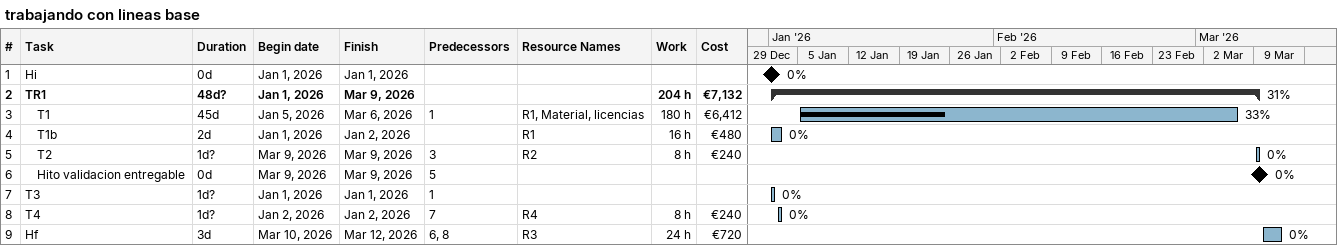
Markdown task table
trabajando con lineas base

| ID | Level | Task | Duration | Start | Finish | Predecessors | Resources | % complete | Work (h) | Cost (€) |
|---|---|---|---|---|---|---|---|---|---|---|
| 1 | 1 | Hi | 0d | 2026-01-01 | 2026-01-01 |  |  | 0 |  |  |
| 2 | 1 | **TR1** | 48d? | 2026-01-01 | 2026-03-09 |  |  | 31 | 204 | 7132 |
| 3 | 2 | T1 | 45d | 2026-01-05 | 2026-03-06 | 1 | R1, Material, licencias | 33 | 180 | 6412 |
| 4 | 2 | T1b | 2d | 2026-01-01 | 2026-01-02 |  | R1 | 0 | 16 | 480 |
| 5 | 2 | T2 | 1d? | 2026-03-09 | 2026-03-09 | 3 | R2 | 0 | 8 | 240 |
| 6 | 2 | Hito validacion entregable | 0d | 2026-03-09 | 2026-03-09 | 5 |  | 0 |  |  |
| 7 | 1 | T3 | 1d? | 2026-01-01 | 2026-01-01 | 1 |  | 0 |  |  |
| 8 | 1 | T4 | 1d? | 2026-01-02 | 2026-01-02 | 7 | R4 | 0 | 8 | 240 |
| 9 | 1 | Hf | 3d | 2026-03-10 | 2026-03-12 | 6, 8 | R3 | 0 | 24 | 720 |
